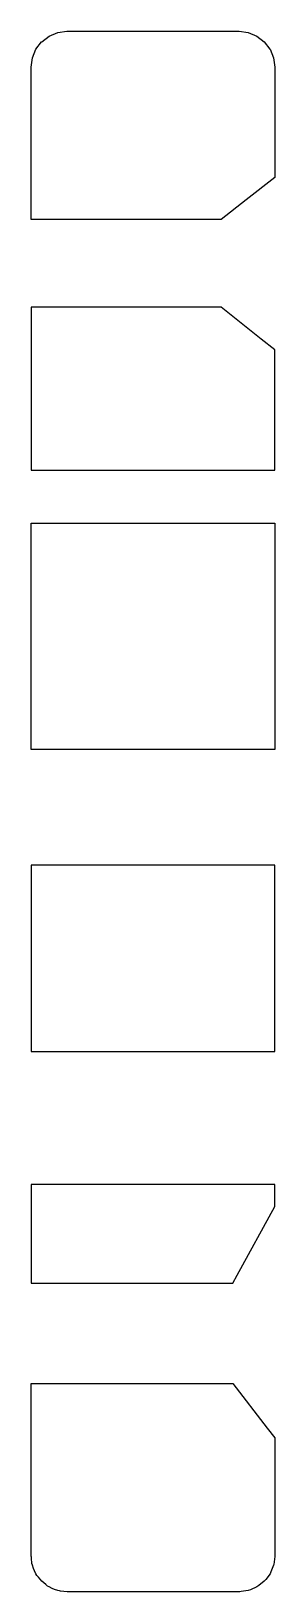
# Model space of a CAD drawing. Header units: metres. Extents: x 2.4 to 16, y -16 to 71.
import ezdxf

# ---------------------------------------------------------------- set-up
doc = ezdxf.new("R2010")
doc.units = ezdxf.units.M

msp = doc.modelspace()

# ---------------------------------------------------------------- linework, layer by layer
for p, q in [((2.986, 70.414), (3.398, 70.73)), ((3.398, 70.73), (3.4, 70.732)), ((3.4, 70.732), (3.88, 70.931)), ((3.88, 70.931), (3.882, 70.932)), ((3.882, 70.932), (4.397, 71)), ((4.397, 71), (4.4, 71)), ((4.4, 71), (4.423, 71)), ((4.423, 71), (13.997, 71)), ((13.997, 71), (14, 71)), ((14, 71), (14.003, 71)), ((14.003, 71), (14.518, 70.932)), ((14.518, 70.932), (14.997, 70.733)), ((14.997, 70.733), (15, 70.732)), ((15, 70.732), (15.412, 70.416)), ((2.468, 69.518), (2.667, 69.997)), ((2.667, 69.997), (2.668, 70)), ((2.668, 70), (2.984, 70.412)), ((2.984, 70.412), (2.986, 70.414)), ((15.412, 70.416), (15.414, 70.414)), ((15.414, 70.414), (15.73, 70.002)), ((15.73, 70.002), (15.732, 70)), ((15.732, 70), (15.931, 69.52)), ((2.4, 69.003), (2.468, 69.518)), ((2.4, 69), (2.4, 69.003)), ((2.4, 68.781), (2.4, 69)), ((2.4, 68.672), (2.4, 68.781)), ((15.931, 69.52), (15.932, 69.518)), ((15.932, 69.518), (16, 69.003)), ((16, 69.003), (16, 69)), ((16, 69), (16, 68.919)), ((16, 69), (16, 69)), ((16, 68.919), (16, 68.909)), ((16, 68.909), (16, 68.886)), ((16, 68.886), (16, 68.824)), ((16, 68.824), (16, 68.513)), ((2.4, 68.221), (2.4, 68.672)), ((2.4, 62.28), (2.4, 68.221)), ((16, 68.513), (16, 62.853)), ((16, 62.853), (14.393, 61.601)), ((2.4, 60.497), (2.4, 62.28)), ((14.393, 61.601), (13, 60.497)), ((9.279, 60.497), (2.4, 60.497)), ((13, 60.497), (9.279, 60.497)), ((6.121, 55.607), (2.4, 55.607)), ((2.4, 55.607), (2.4, 54.878)), ((2.4, 54.878), (2.4, 53.704)), ((13, 55.607), (6.121, 55.607)), ((15.243, 53.824), (13, 55.607)), ((2.4, 53.704), (2.4, 50.123)), ((16, 53.239), (15.243, 53.824)), ((16, 52.934), (16, 53.239)), ((16, 46.536), (16, 52.934)), ((2.4, 50.123), (2.4, 46.536)), ((2.4, 46.536), (7.06, 46.536)), ((7.06, 46.536), (16, 46.536)), ((16, 46.536), (16, 46.536)), ((2.4, 40.464), (2.4, 43.569)), ((2.4, 43.569), (11.34, 43.569)), ((11.34, 43.569), (16, 43.569)), ((16, 43.569), (16, 37.876)), ((16, 43.569), (16, 43.569)), ((2.4, 37.876), (2.4, 40.464)), ((2.4, 35.996), (2.4, 37.876)), ((16, 37.876), (16, 33.177)), ((2.4, 33.177), (2.4, 35.996)), ((2.4, 31.938), (2.4, 33.177)), ((16, 33.177), (16, 30.948)), ((2.4, 30.948), (2.4, 31.938)), ((12.5, 30.948), (2.4, 30.948)), ((16, 30.948), (12.5, 30.948)), ((5.9, 24.516), (2.4, 24.516)), ((2.4, 24.516), (2.4, 23.301)), ((16, 24.516), (5.9, 24.516)), ((16, 22.288), (16, 24.516)), ((2.4, 23.301), (2.4, 22.288)), ((2.4, 22.288), (2.4, 19.022)), ((16, 17.83), (16, 22.288)), ((16, 22.288), (16, 22.288)), ((2.4, 19.022), (2.4, 15.359)), ((16, 15.359), (16, 17.83)), ((2.4, 15.359), (2.4, 14.798)), ((2.4, 14.798), (2.4, 14.124)), ((16, 14.124), (16, 15.359)), ((2.4, 14.124), (4.34, 14.124)), ((4.34, 14.124), (16, 14.124)), ((14.06, 6.699), (2.4, 6.699)), ((2.4, 6.699), (2.4, 6.143)), ((2.4, 6.143), (2.4, 4.036)), ((16, 6.699), (14.06, 6.699)), ((16, 6.004), (16, 6.699)), ((13.907, 1.655), (16, 5.484)), ((16, 5.484), (16, 6.004)), ((16, 5.484), (16, 5.484)), ((2.4, 4.036), (2.4, 1.196)), ((2.4, 1.196), (11.007, 1.196)), ((11.007, 1.196), (13.656, 1.196)), ((13.656, 1.196), (13.907, 1.655)), ((2.4, -5.672), (2.4, -4.393)), ((2.4, -4.393), (6.311, -4.393)), ((6.311, -4.393), (13.656, -4.393)), ((13.656, -4.393), (15.568, -6.876)), ((2.4, -6.975), (2.4, -5.672)), ((15.568, -6.876), (16, -7.424)), ((2.4, -7.749), (2.4, -6.975)), ((2.4, -8.164), (2.4, -7.749)), ((16, -7.424), (16, -9.04)), ((2.4, -13.96), (2.4, -8.164)), ((16, -9.04), (16, -9.051)), ((16, -9.051), (16, -9.982)), ((16, -9.982), (16, -10.465)), ((16, -10.465), (16, -14)), ((16, -10.465), (16, -10.465)), ((2.4, -14), (2.4, -13.96)), ((2.401, -14.02), (2.4, -14)), ((2.409, -14.066), (2.401, -14.02)), ((2.417, -14.131), (2.409, -14.066)), ((2.446, -14.424), (2.417, -14.131)), ((2.468, -14.518), (2.446, -14.424)), ((2.531, -14.703), (2.468, -14.518)), ((2.582, -14.825), (2.531, -14.703)), ((15.932, -14.518), (15.781, -14.883)), ((15.939, -14.48), (15.932, -14.518)), ((15.998, -14.032), (15.939, -14.48)), ((16, -14), (15.998, -14.032)), ((2.668, -15), (2.582, -14.825)), ((2.721, -15.085), (2.668, -15)), ((2.801, -15.189), (2.721, -15.085)), ((2.986, -15.414), (2.801, -15.189)), ((3.214, -15.601), (2.986, -15.414)), ((3.319, -15.682), (3.214, -15.601)), ((15.101, -15.655), (15, -15.732)), ((15.414, -15.414), (15.101, -15.655)), ((15.491, -15.314), (15.414, -15.414)), ((15.732, -15), (15.491, -15.314)), ((15.781, -14.883), (15.732, -15)), ((3.4, -15.732), (3.319, -15.682)), ((3.577, -15.819), (3.4, -15.732)), ((3.699, -15.87), (3.577, -15.819)), ((3.882, -15.932), (3.699, -15.87)), ((3.978, -15.954), (3.882, -15.932)), ((4.046, -15.965), (3.978, -15.954)), ((4.4, -16), (4.046, -15.965)), ((5.567, -16), (4.4, -16)), ((14, -16), (5.567, -16)), ((14.041, -15.997), (14, -16)), ((14.126, -15.983), (14.041, -15.997)), ((14.518, -15.932), (14.126, -15.983)), ((14.635, -15.883), (14.518, -15.932)), ((15, -15.732), (14.635, -15.883))]:
    msp.add_line(p, q)

doc.saveas('drawing.dxf')
